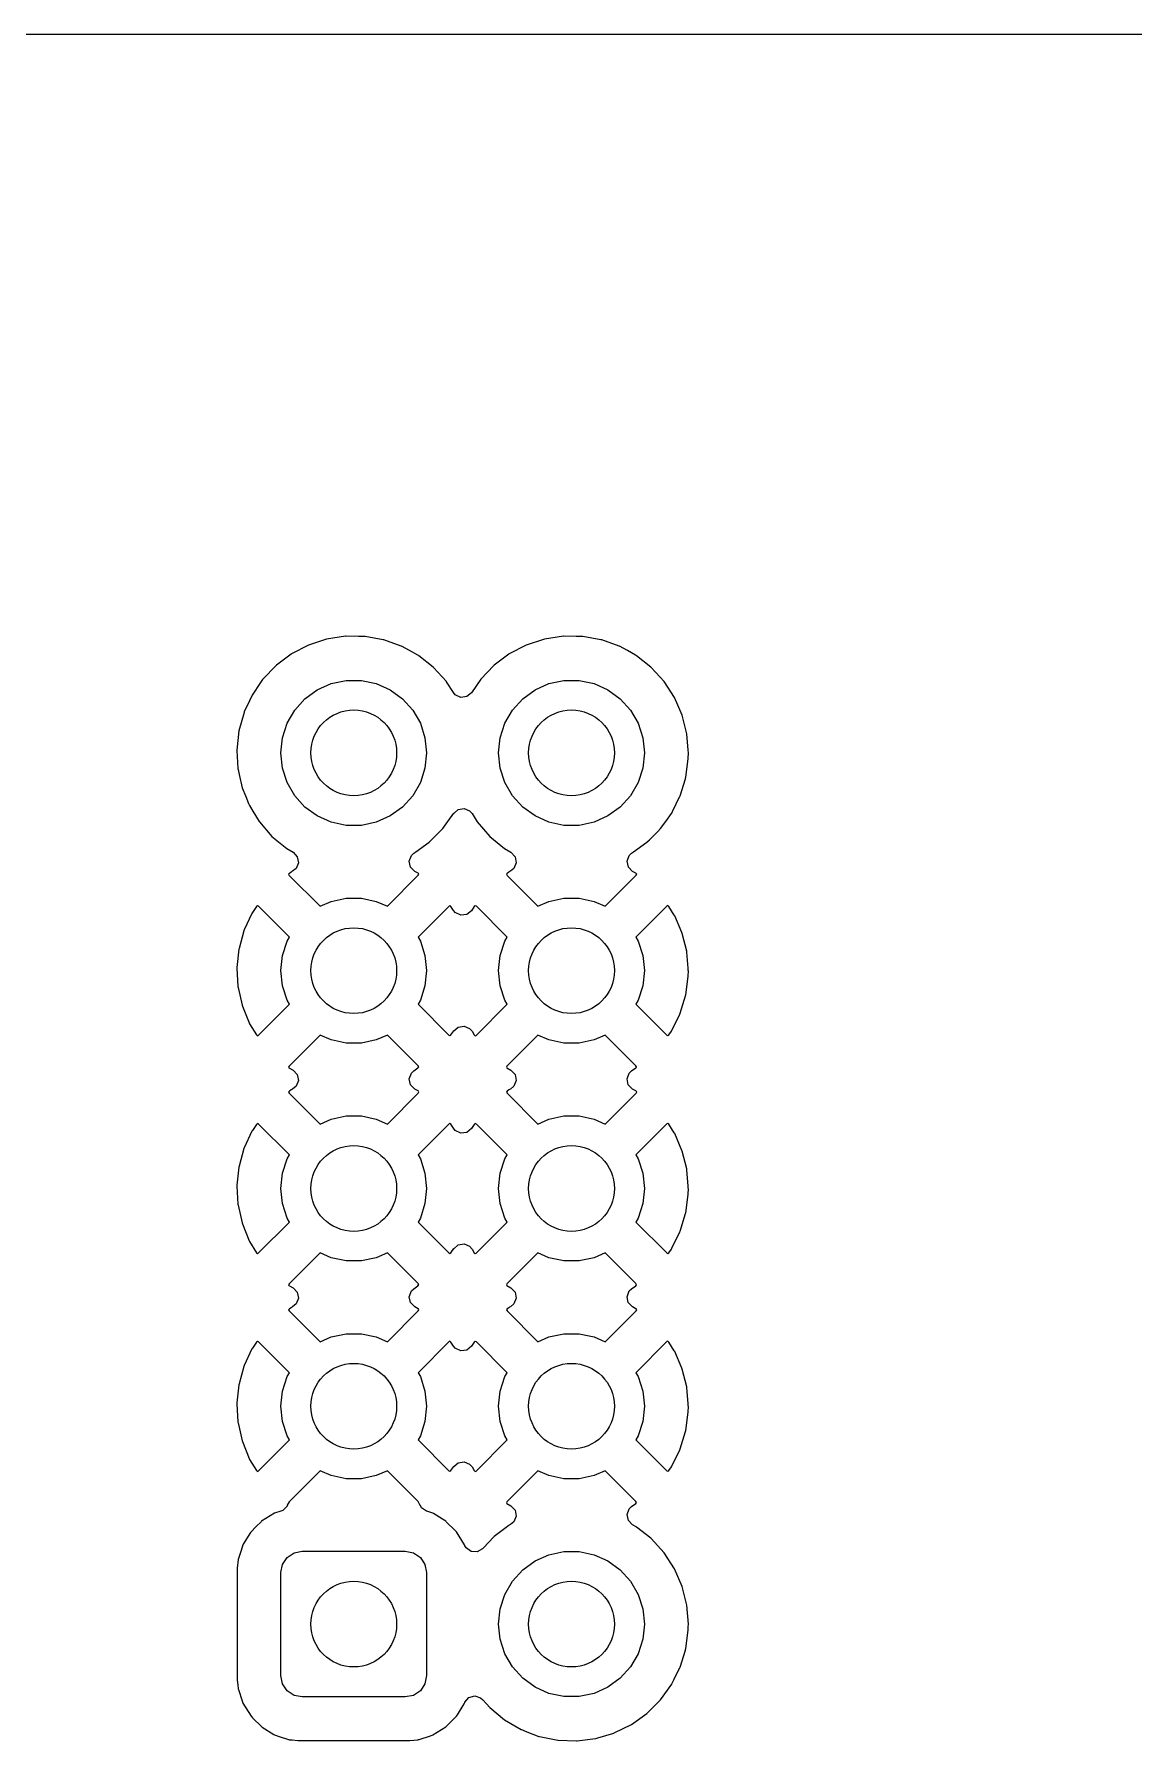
# Model space of a CAD drawing. Extents: x 64 to 233, y -134 to -59.
# Drawn here: x 177.25 to 190.07, y -78.83 to -58.93 of the extents above; entities that cross this region are included whole.
import ezdxf

# ---------------------------------------------------------------- set-up
doc = ezdxf.new("R2010")
doc.units = 0
doc.layers.add('BLACK', color=7, linetype='CONTINUOUS')

msp = doc.modelspace()

# ---------------------------------------------------------------- linework, layer by layer
at = {"layer": 'BLACK', "linetype": 'CONTINUOUS'}
for p, q in [((64.1345, -58.9285), (233.045, -58.9285)), ((180.447, -66.0534), (180.249, -66.1565)), ((180.659, -65.984), (180.447, -66.0534)), ((180.88, -65.9502), (180.659, -65.984)), ((180.885, -65.9502), (180.88, -65.9502)), ((181.029, -65.952), (180.885, -65.9502)), ((180.885, -65.9502), (180.885, -65.9502)), ((181.103, -65.9529), (181.029, -65.952)), ((181.108, -65.9538), (181.103, -65.9529)), ((181.318, -65.9912), (181.108, -65.9538)), ((181.108, -65.9538), (181.108, -65.9538)), ((181.323, -65.9921), (181.318, -65.9912)), ((181.318, -65.9912), (181.318, -65.9912)), ((181.328, -65.9938), (181.323, -65.9921)), ((181.529, -66.0649), (181.328, -65.9938)), ((181.328, -65.9938), (181.328, -65.9938)), ((181.534, -66.0666), (181.529, -66.0649)), ((181.529, -66.0649), (181.529, -66.0649)), ((181.627, -66.1182), (181.534, -66.0666)), ((182.987, -66.0534), (182.789, -66.1565)), ((183.199, -65.984), (182.987, -66.0534)), ((183.42, -65.9502), (183.199, -65.984)), ((183.425, -65.9502), (183.42, -65.9502)), ((183.569, -65.952), (183.425, -65.9502)), ((183.425, -65.9502), (183.425, -65.9502)), ((183.643, -65.9529), (183.569, -65.952)), ((183.648, -65.9538), (183.643, -65.9529)), ((183.858, -65.9912), (183.648, -65.9538)), ((183.648, -65.9538), (183.648, -65.9538)), ((183.863, -65.9921), (183.858, -65.9912)), ((183.858, -65.9912), (183.858, -65.9912)), ((183.868, -65.9938), (183.863, -65.9921)), ((184.069, -66.0649), (183.868, -65.9938)), ((183.868, -65.9938), (183.868, -65.9938)), ((184.074, -66.0666), (184.069, -66.0649)), ((184.069, -66.0649), (184.069, -66.0649)), ((184.167, -66.1182), (184.074, -66.0666)), ((180.244, -66.1596), (180.074, -66.2875)), ((180.249, -66.1565), (180.244, -66.1596)), ((180.244, -66.1596), (180.244, -66.1596)), ((181.723, -66.1708), (181.627, -66.1182)), ((181.729, -66.1746), (181.723, -66.1708)), ((181.733, -66.1778), (181.729, -66.1746)), ((181.901, -66.3098), (181.733, -66.1778)), ((181.733, -66.1778), (181.733, -66.1778)), ((182.784, -66.1596), (182.614, -66.2875)), ((182.789, -66.1565), (182.784, -66.1596)), ((182.784, -66.1596), (182.784, -66.1596)), ((184.263, -66.1708), (184.167, -66.1182)), ((184.269, -66.1746), (184.263, -66.1708)), ((184.273, -66.1778), (184.269, -66.1746)), ((184.441, -66.3098), (184.273, -66.1778)), ((184.273, -66.1778), (184.273, -66.1778)), ((179.913, -66.4564), (179.889, -66.4912)), ((179.916, -66.4521), (179.913, -66.4564)), ((179.913, -66.4564), (179.913, -66.4564)), ((180.07, -66.2906), (179.916, -66.4521)), ((180.074, -66.2875), (180.07, -66.2906)), ((180.712, -66.5016), (180.886, -66.4647)), ((180.886, -66.4647), (181.064, -66.4647)), ((181.064, -66.4647), (181.238, -66.5016)), ((181.901, -66.3099), (181.901, -66.3098)), ((181.905, -66.3131), (181.901, -66.3099)), ((182.055, -66.4783), (181.905, -66.3131)), ((182.456, -66.4521), (182.348, -66.6096)), ((182.61, -66.2906), (182.456, -66.4521)), ((182.614, -66.2875), (182.61, -66.2906)), ((183.252, -66.5016), (183.426, -66.4647)), ((183.426, -66.4647), (183.604, -66.4647)), ((183.604, -66.4647), (183.778, -66.5016)), ((184.441, -66.3099), (184.441, -66.3098)), ((184.445, -66.3131), (184.441, -66.3099)), ((184.595, -66.4783), (184.445, -66.3131)), ((179.79, -66.6367), (179.759, -66.704)), ((179.889, -66.4912), (179.79, -66.6367)), ((180.406, -66.6783), (180.55, -66.5739)), ((180.55, -66.5739), (180.712, -66.5016)), ((181.238, -66.5016), (181.4, -66.5739)), ((181.4, -66.5739), (181.544, -66.6783)), ((182.058, -66.4826), (182.055, -66.4783)), ((182.138, -66.6071), (182.058, -66.4826)), ((182.058, -66.4826), (182.058, -66.4826)), ((182.159, -66.6315), (182.138, -66.6071)), ((182.223, -66.6628), (182.159, -66.6315)), ((182.293, -66.6546), (182.223, -66.6628)), ((182.348, -66.6096), (182.293, -66.6546)), ((182.946, -66.6783), (183.09, -66.5739)), ((183.09, -66.5739), (183.252, -66.5016)), ((183.778, -66.5016), (183.94, -66.5739)), ((183.94, -66.5739), (184.084, -66.6783)), ((184.716, -66.6658), (184.595, -66.4783)), ((184.805, -66.8707), (184.716, -66.6658)), ((179.696, -66.8393), (179.636, -67.0546)), ((179.699, -66.8327), (179.696, -66.8393)), ((179.759, -66.704), (179.699, -66.8327)), ((180.198, -66.9643), (180.287, -66.8104)), ((180.287, -66.8104), (180.406, -66.6783)), ((181.544, -66.6783), (181.663, -66.8104)), ((181.663, -66.8104), (181.752, -66.9643)), ((182.738, -66.9643), (182.827, -66.8104)), ((182.827, -66.8104), (182.946, -66.6783)), ((184.084, -66.6783), (184.203, -66.8104)), ((184.203, -66.8104), (184.292, -66.9643)), ((184.86, -67.0874), (184.805, -66.8707)), ((179.636, -67.0546), (179.612, -67.2767)), ((180.144, -67.1333), (180.198, -66.9643)), ((181.752, -66.9643), (181.806, -67.1333)), ((182.684, -67.1333), (182.738, -66.9643)), ((184.292, -66.9643), (184.346, -67.1333)), ((180.125, -67.31), (180.144, -67.1333)), ((181.806, -67.1333), (181.825, -67.31)), ((182.665, -67.31), (182.684, -67.1333)), ((184.346, -67.1333), (184.365, -67.31)), ((184.875, -67.2767), (184.86, -67.0874)), ((179.612, -67.2767), (179.613, -67.2818)), ((179.613, -67.2818), (179.613, -67.2819)), ((179.613, -67.2819), (179.625, -67.4918)), ((180.144, -67.4867), (180.125, -67.31)), ((181.825, -67.31), (181.806, -67.4867)), ((182.684, -67.4867), (182.665, -67.31)), ((184.365, -67.31), (184.346, -67.4867)), ((184.847, -67.5981), (184.877, -67.3766)), ((184.878, -67.31), (184.875, -67.2767)), ((184.877, -67.3766), (184.878, -67.31)), ((179.625, -67.4918), (179.625, -67.4997)), ((179.625, -67.4997), (179.626, -67.5048)), ((179.626, -67.5048), (179.626, -67.5048)), ((179.626, -67.5048), (179.639, -67.5634)), ((179.639, -67.5634), (179.674, -67.7176)), ((180.198, -67.6557), (180.144, -67.4867)), ((180.287, -67.8096), (180.198, -67.6557)), ((181.752, -67.6557), (181.663, -67.8096)), ((181.806, -67.4867), (181.752, -67.6557)), ((182.738, -67.6557), (182.684, -67.4867)), ((182.827, -67.8096), (182.738, -67.6557)), ((184.292, -67.6557), (184.203, -67.8096)), ((184.346, -67.4867), (184.292, -67.6557)), ((184.782, -67.8118), (184.843, -67.6138)), ((184.843, -67.6138), (184.846, -67.603)), ((184.846, -67.603), (184.847, -67.5981)), ((184.846, -67.603), (184.846, -67.603)), ((179.674, -67.7176), (179.716, -67.8207)), ((179.716, -67.8207), (179.748, -67.9001)), ((180.406, -67.9417), (180.287, -67.8096)), ((181.663, -67.8096), (181.544, -67.9417)), ((182.946, -67.9417), (182.827, -67.8096)), ((184.203, -67.8096), (184.084, -67.9417)), ((184.693, -67.9933), (184.78, -67.8165)), ((184.78, -67.8165), (184.782, -67.8118)), ((184.78, -67.8165), (184.78, -67.8165)), ((179.748, -67.9001), (179.758, -67.9246)), ((179.758, -67.9246), (179.8, -67.9919)), ((179.8, -67.9919), (179.872, -68.1107)), ((180.55, -68.0461), (180.406, -67.9417)), ((180.712, -68.1184), (180.55, -68.0461)), ((181.4, -68.0461), (181.238, -68.1184)), ((181.544, -67.9417), (181.4, -68.0461)), ((182.073, -68.1107), (182.143, -68.0121)), ((182.143, -68.0121), (182.145, -68.013)), ((182.145, -68.013), (182.192, -67.9699)), ((182.192, -67.9699), (182.262, -67.9576)), ((182.262, -67.9576), (182.327, -67.9851)), ((182.327, -67.9851), (182.355, -68.017)), ((182.355, -68.017), (182.415, -68.1151)), ((183.09, -68.0461), (182.946, -67.9417)), ((183.252, -68.1184), (183.09, -68.0461)), ((183.94, -68.0461), (183.778, -68.1184)), ((184.084, -67.9417), (183.94, -68.0461)), ((184.613, -68.1107), (184.68, -68.0163)), ((184.68, -68.0163), (184.683, -68.0121)), ((184.683, -68.0121), (184.693, -67.9933)), ((179.872, -68.1107), (179.875, -68.1151)), ((179.875, -68.1151), (180.021, -68.2839)), ((180.886, -68.1553), (180.712, -68.1184)), ((181.064, -68.1553), (180.886, -68.1553)), ((181.238, -68.1184), (181.064, -68.1553)), ((181.883, -68.3228), (181.981, -68.2256)), ((181.981, -68.2256), (182.013, -68.1935)), ((182.013, -68.1935), (182.073, -68.1107)), ((182.415, -68.1151), (182.561, -68.2839)), ((183.426, -68.1553), (183.252, -68.1184)), ((183.604, -68.1553), (183.426, -68.1553)), ((183.778, -68.1184), (183.604, -68.1553)), ((184.423, -68.3228), (184.521, -68.2256)), ((184.521, -68.2256), (184.553, -68.1935)), ((184.553, -68.1935), (184.613, -68.1107)), ((180.021, -68.2839), (180.193, -68.4266)), ((180.193, -68.4266), (180.267, -68.4698)), ((181.675, -68.4792), (181.699, -68.4625)), ((181.699, -68.4625), (181.855, -68.3512)), ((181.855, -68.3512), (181.883, -68.3228)), ((182.561, -68.2839), (182.733, -68.4266)), ((182.733, -68.4266), (182.807, -68.4698)), ((184.215, -68.4792), (184.239, -68.4625)), ((184.239, -68.4625), (184.395, -68.3512)), ((184.395, -68.3512), (184.423, -68.3228)), ((180.302, -68.657), (180.262, -68.6903)), ((180.267, -68.4698), (180.316, -68.5214)), ((180.329, -68.5912), (180.302, -68.657)), ((180.316, -68.5214), (180.329, -68.5912)), ((181.623, -68.5722), (181.648, -68.5058)), ((181.638, -68.6417), (181.623, -68.5722)), ((181.688, -68.6921), (181.638, -68.6417)), ((181.648, -68.5058), (181.675, -68.4792)), ((182.842, -68.657), (182.802, -68.6903)), ((182.807, -68.4698), (182.856, -68.5214)), ((182.869, -68.5912), (182.842, -68.657)), ((182.856, -68.5214), (182.869, -68.5912)), ((184.163, -68.5722), (184.188, -68.5058)), ((184.178, -68.6417), (184.163, -68.5722)), ((184.228, -68.6921), (184.178, -68.6417)), ((184.188, -68.5058), (184.215, -68.4792)), ((180.225, -68.7151), (180.216, -68.7264)), ((180.216, -68.7264), (180.223, -68.7388)), ((180.223, -68.7388), (180.583, -69.0991)), ((180.245, -68.7), (180.225, -68.7151)), ((180.253, -68.6945), (180.245, -68.7)), ((180.262, -68.6903), (180.253, -68.6945)), ((181.367, -69.0991), (181.728, -68.7374)), ((181.725, -68.7125), (181.688, -68.6921)), ((181.729, -68.7152), (181.725, -68.7125)), ((181.728, -68.7374), (181.735, -68.7245)), ((181.735, -68.7245), (181.729, -68.7152)), ((182.765, -68.7151), (182.756, -68.7264)), ((182.756, -68.7264), (182.763, -68.7388)), ((182.763, -68.7388), (183.123, -69.0991)), ((182.785, -68.7), (182.765, -68.7151)), ((182.793, -68.6945), (182.785, -68.7)), ((182.802, -68.6903), (182.793, -68.6945)), ((183.907, -69.0991), (184.268, -68.7374)), ((184.265, -68.7125), (184.228, -68.6921)), ((184.269, -68.7152), (184.265, -68.7125)), ((184.268, -68.7374), (184.275, -68.7245)), ((184.275, -68.7245), (184.269, -68.7152)), ((180.583, -69.0991), (180.712, -69.0416)), ((180.712, -69.0416), (180.886, -69.0047)), ((180.886, -69.0047), (181.064, -69.0047)), ((181.064, -69.0047), (181.238, -69.0416)), ((181.238, -69.0416), (181.367, -69.0991)), ((183.123, -69.0991), (183.252, -69.0416)), ((183.252, -69.0416), (183.426, -69.0047)), ((183.426, -69.0047), (183.604, -69.0047)), ((183.604, -69.0047), (183.778, -69.0416)), ((183.778, -69.0416), (183.907, -69.0991)), ((179.788, -69.1816), (179.698, -69.3748)), ((179.793, -69.1727), (179.788, -69.1816)), ((179.841, -69.1024), (179.793, -69.1727)), ((179.853, -69.0928), (179.841, -69.1024)), ((179.865, -69.0991), (179.853, -69.0928)), ((180.225, -69.4589), (179.865, -69.0991)), ((182.088, -69.0964), (181.725, -69.4589)), ((182.097, -69.092), (182.088, -69.0964)), ((182.108, -69.1012), (182.097, -69.092)), ((182.138, -69.148), (182.108, -69.1012)), ((182.159, -69.1724), (182.138, -69.148)), ((182.223, -69.2037), (182.159, -69.1724)), ((182.293, -69.1955), (182.223, -69.2037)), ((182.348, -69.1505), (182.293, -69.1955)), ((182.381, -69.1024), (182.348, -69.1505)), ((182.393, -69.0928), (182.381, -69.1024)), ((182.405, -69.0991), (182.393, -69.0928)), ((182.765, -69.4589), (182.405, -69.0991)), ((184.628, -69.0964), (184.265, -69.4589)), ((184.637, -69.092), (184.628, -69.0964)), ((184.648, -69.1012), (184.637, -69.092)), ((184.713, -69.2017), (184.648, -69.1012)), ((184.718, -69.2108), (184.713, -69.2017)), ((184.803, -69.4061), (184.718, -69.2108)), ((179.695, -69.3845), (179.638, -69.5897)), ((179.698, -69.3748), (179.695, -69.3845)), ((180.198, -69.5043), (180.225, -69.4589)), ((181.725, -69.4589), (181.752, -69.5043)), ((182.738, -69.5043), (182.765, -69.4589)), ((184.265, -69.4589), (184.292, -69.5043)), ((184.806, -69.4159), (184.803, -69.4061)), ((184.858, -69.6224), (184.806, -69.4159)), ((179.636, -69.5998), (179.613, -69.8116)), ((179.638, -69.5897), (179.636, -69.5998)), ((180.144, -69.6733), (180.198, -69.5043)), ((181.752, -69.5043), (181.806, -69.6733)), ((182.684, -69.6733), (182.738, -69.5043)), ((184.292, -69.5043), (184.346, -69.6733)), ((184.86, -69.6326), (184.858, -69.6224)), ((184.875, -69.8219), (184.86, -69.6326)), ((179.613, -69.8116), (179.613, -69.8219)), ((179.613, -69.8219), (179.625, -70.0345)), ((180.125, -69.85), (180.144, -69.6733)), ((180.144, -70.0267), (180.125, -69.85)), ((181.806, -69.6733), (181.825, -69.85)), ((181.825, -69.85), (181.806, -70.0267)), ((182.665, -69.85), (182.684, -69.6733)), ((182.684, -70.0267), (182.665, -69.85)), ((184.346, -69.6733), (184.365, -69.85)), ((184.365, -69.85), (184.346, -70.0267)), ((184.877, -69.8466), (184.875, -69.8219)), ((184.876, -69.9132), (184.878, -69.8534)), ((184.878, -69.8534), (184.877, -69.8466)), ((179.625, -70.0345), (179.627, -70.0447)), ((179.627, -70.0447), (179.674, -70.2524)), ((180.198, -70.1957), (180.144, -70.0267)), ((181.806, -70.0267), (181.752, -70.1957)), ((182.738, -70.1957), (182.684, -70.0267)), ((184.346, -70.0267), (184.292, -70.1957)), ((184.848, -70.1328), (184.876, -69.9199)), ((184.876, -69.9199), (184.876, -69.9132)), ((179.674, -70.2524), (179.677, -70.2623)), ((179.861, -70.6051), (180.225, -70.2411)), ((180.225, -70.2411), (180.198, -70.1957)), ((181.752, -70.1957), (181.725, -70.2411)), ((181.725, -70.2411), (182.085, -70.6013)), ((182.401, -70.6051), (182.765, -70.2411)), ((182.765, -70.2411), (182.738, -70.1957)), ((184.292, -70.1957), (184.265, -70.2411)), ((184.265, -70.2411), (184.625, -70.6013)), ((184.783, -70.3467), (184.845, -70.1429)), ((184.845, -70.1429), (184.848, -70.1328)), ((179.677, -70.2623), (179.757, -70.4596)), ((184.685, -70.5472), (184.78, -70.3563)), ((184.78, -70.3563), (184.783, -70.3467)), ((179.757, -70.4596), (179.761, -70.4688)), ((179.761, -70.4688), (179.841, -70.5994)), ((179.841, -70.5994), (179.852, -70.6089)), ((179.852, -70.6089), (179.861, -70.6051)), ((180.583, -70.6009), (180.222, -70.9625)), ((180.712, -70.6584), (180.583, -70.6009)), ((181.367, -70.6009), (181.238, -70.6584)), ((181.726, -70.9599), (181.367, -70.6009)), ((182.085, -70.6013), (182.097, -70.6078)), ((182.097, -70.6078), (182.109, -70.5989)), ((182.109, -70.5989), (182.143, -70.5518)), ((182.143, -70.5518), (182.144, -70.5526)), ((182.144, -70.5526), (182.192, -70.5089)), ((182.192, -70.5089), (182.262, -70.4967)), ((182.262, -70.4967), (182.327, -70.5242)), ((182.327, -70.5242), (182.355, -70.556)), ((182.355, -70.556), (182.381, -70.5994)), ((182.381, -70.5994), (182.392, -70.6089)), ((182.392, -70.6089), (182.401, -70.6051)), ((183.123, -70.6009), (182.762, -70.9625)), ((183.252, -70.6584), (183.123, -70.6009)), ((183.907, -70.6009), (183.778, -70.6584)), ((184.266, -70.9599), (183.907, -70.6009)), ((184.625, -70.6013), (184.637, -70.6078)), ((184.637, -70.6078), (184.649, -70.5989)), ((184.649, -70.5989), (184.68, -70.556)), ((184.68, -70.556), (184.685, -70.5472)), ((180.886, -70.6953), (180.712, -70.6584)), ((181.064, -70.6953), (180.886, -70.6953)), ((181.238, -70.6584), (181.064, -70.6953)), ((183.426, -70.6953), (183.252, -70.6584)), ((183.604, -70.6953), (183.426, -70.6953)), ((183.778, -70.6584), (183.604, -70.6953)), ((180.222, -70.9625), (180.215, -70.9749)), ((180.215, -70.9749), (180.22, -70.9819)), ((180.22, -70.9819), (180.267, -71.0095)), ((180.267, -71.0095), (180.316, -71.0611)), ((181.622, -71.112), (181.647, -71.0456)), ((181.647, -71.0456), (181.675, -71.019)), ((181.675, -71.019), (181.724, -70.9837)), ((181.724, -70.9837), (181.731, -70.9749)), ((181.733, -70.973), (181.726, -70.9599)), ((181.731, -70.9749), (181.733, -70.973)), ((182.762, -70.9625), (182.755, -70.9749)), ((182.755, -70.9749), (182.76, -70.9819)), ((182.76, -70.9819), (182.807, -71.0095)), ((182.807, -71.0095), (182.856, -71.0611)), ((184.162, -71.112), (184.187, -71.0456)), ((184.187, -71.0456), (184.215, -71.019)), ((184.215, -71.019), (184.264, -70.9837)), ((184.264, -70.9837), (184.271, -70.9749)), ((184.273, -70.973), (184.266, -70.9599)), ((184.271, -70.9749), (184.273, -70.973)), ((180.245, -71.24), (180.225, -71.2551)), ((180.253, -71.2345), (180.245, -71.24)), ((180.262, -71.2301), (180.253, -71.2345)), ((180.303, -71.1967), (180.262, -71.2301)), ((180.329, -71.1309), (180.303, -71.1967)), ((180.316, -71.0611), (180.329, -71.1309)), ((181.637, -71.1814), (181.622, -71.112)), ((181.687, -71.2319), (181.637, -71.1814)), ((181.725, -71.2525), (181.687, -71.2319)), ((181.729, -71.2552), (181.725, -71.2525)), ((182.785, -71.24), (182.765, -71.2551)), ((182.793, -71.2345), (182.785, -71.24)), ((182.802, -71.2301), (182.793, -71.2345)), ((182.843, -71.1967), (182.802, -71.2301)), ((182.869, -71.1309), (182.843, -71.1967)), ((182.856, -71.0611), (182.869, -71.1309)), ((184.177, -71.1814), (184.162, -71.112)), ((184.227, -71.2319), (184.177, -71.1814)), ((184.265, -71.2525), (184.227, -71.2319)), ((184.269, -71.2552), (184.265, -71.2525)), ((180.225, -71.2551), (180.216, -71.2664)), ((180.216, -71.2664), (180.223, -71.2788)), ((180.223, -71.2788), (180.583, -71.6391)), ((181.367, -71.6391), (181.728, -71.2774)), ((181.728, -71.2774), (181.735, -71.2645)), ((181.735, -71.2645), (181.729, -71.2552)), ((182.765, -71.2551), (182.756, -71.2664)), ((182.756, -71.2664), (182.763, -71.2788)), ((182.763, -71.2788), (183.123, -71.6391)), ((183.907, -71.6391), (184.268, -71.2774)), ((184.268, -71.2774), (184.275, -71.2645)), ((184.275, -71.2645), (184.269, -71.2552)), ((179.841, -71.6424), (179.793, -71.7127)), ((179.853, -71.6328), (179.841, -71.6424)), ((179.865, -71.6391), (179.853, -71.6328)), ((180.225, -71.9989), (179.865, -71.6391)), ((180.583, -71.6391), (180.712, -71.5816)), ((180.712, -71.5816), (180.886, -71.5447)), ((180.886, -71.5447), (181.064, -71.5447)), ((181.064, -71.5447), (181.238, -71.5816)), ((181.238, -71.5816), (181.367, -71.6391)), ((182.088, -71.6364), (181.725, -71.9989)), ((182.097, -71.632), (182.088, -71.6364)), ((182.108, -71.6412), (182.097, -71.632)), ((182.138, -71.688), (182.108, -71.6412)), ((182.381, -71.6424), (182.348, -71.6905)), ((182.393, -71.6328), (182.381, -71.6424)), ((182.405, -71.6391), (182.393, -71.6328)), ((182.765, -71.9989), (182.405, -71.6391)), ((183.123, -71.6391), (183.252, -71.5816)), ((183.252, -71.5816), (183.426, -71.5447)), ((183.426, -71.5447), (183.604, -71.5447)), ((183.604, -71.5447), (183.778, -71.5816)), ((183.778, -71.5816), (183.907, -71.6391)), ((184.628, -71.6364), (184.265, -71.9989)), ((184.637, -71.632), (184.628, -71.6364)), ((184.648, -71.6412), (184.637, -71.632)), ((184.713, -71.7417), (184.648, -71.6412)), ((179.788, -71.7216), (179.698, -71.9148)), ((179.793, -71.7127), (179.788, -71.7216)), ((182.159, -71.7124), (182.138, -71.688)), ((182.223, -71.7437), (182.159, -71.7124)), ((182.293, -71.7355), (182.223, -71.7437)), ((182.348, -71.6905), (182.293, -71.7355)), ((184.718, -71.7508), (184.713, -71.7417)), ((184.803, -71.9461), (184.718, -71.7508)), ((179.695, -71.9245), (179.638, -72.1297)), ((179.698, -71.9148), (179.695, -71.9245)), ((180.144, -72.2133), (180.198, -72.0443)), ((180.198, -72.0443), (180.225, -71.9989)), ((181.725, -71.9989), (181.752, -72.0443)), ((181.752, -72.0443), (181.806, -72.2133)), ((182.684, -72.2133), (182.738, -72.0443)), ((182.738, -72.0443), (182.765, -71.9989)), ((184.265, -71.9989), (184.292, -72.0443)), ((184.292, -72.0443), (184.346, -72.2133)), ((184.806, -71.9559), (184.803, -71.9461)), ((184.858, -72.1624), (184.806, -71.9559)), ((179.636, -72.1398), (179.613, -72.3516)), ((179.638, -72.1297), (179.636, -72.1398)), ((180.125, -72.39), (180.144, -72.2133)), ((181.806, -72.2133), (181.825, -72.39)), ((182.665, -72.39), (182.684, -72.2133)), ((184.346, -72.2133), (184.365, -72.39)), ((184.86, -72.1726), (184.858, -72.1624)), ((184.875, -72.3619), (184.86, -72.1726)), ((179.613, -72.3516), (179.613, -72.3619)), ((179.613, -72.3619), (179.625, -72.5745)), ((180.144, -72.5667), (180.125, -72.39)), ((181.825, -72.39), (181.806, -72.5667)), ((182.684, -72.5667), (182.665, -72.39)), ((184.365, -72.39), (184.346, -72.5667)), ((184.877, -72.3866), (184.875, -72.3619)), ((184.876, -72.4532), (184.878, -72.3934)), ((184.878, -72.3934), (184.877, -72.3866)), ((179.625, -72.5745), (179.627, -72.5847)), ((179.627, -72.5847), (179.674, -72.7924)), ((180.198, -72.7357), (180.144, -72.5667)), ((181.806, -72.5667), (181.752, -72.7357)), ((182.738, -72.7357), (182.684, -72.5667)), ((184.346, -72.5667), (184.292, -72.7357)), ((184.848, -72.6728), (184.876, -72.4599)), ((184.876, -72.4599), (184.876, -72.4532)), ((179.674, -72.7924), (179.677, -72.8023)), ((179.677, -72.8023), (179.757, -72.9996)), ((179.861, -73.1451), (180.225, -72.7811)), ((180.225, -72.7811), (180.198, -72.7357)), ((181.752, -72.7357), (181.725, -72.7811)), ((181.725, -72.7811), (182.085, -73.1413)), ((182.401, -73.1451), (182.765, -72.7811)), ((182.765, -72.7811), (182.738, -72.7357)), ((184.292, -72.7357), (184.265, -72.7811)), ((184.265, -72.7811), (184.625, -73.1413)), ((184.783, -72.8867), (184.845, -72.6829)), ((184.845, -72.6829), (184.848, -72.6728)), ((179.757, -72.9996), (179.761, -73.0088)), ((179.761, -73.0088), (179.841, -73.1394)), ((182.192, -73.0489), (182.262, -73.0367)), ((182.262, -73.0367), (182.327, -73.0642)), ((184.685, -73.0872), (184.78, -72.8963)), ((184.78, -72.8963), (184.783, -72.8867)), ((179.841, -73.1394), (179.852, -73.1489)), ((179.852, -73.1489), (179.861, -73.1451)), ((180.583, -73.1409), (180.222, -73.5025)), ((180.712, -73.1984), (180.583, -73.1409)), ((180.886, -73.2353), (180.712, -73.1984)), ((181.064, -73.2353), (180.886, -73.2353)), ((181.238, -73.1984), (181.064, -73.2353)), ((181.367, -73.1409), (181.238, -73.1984)), ((181.726, -73.4999), (181.367, -73.1409)), ((182.085, -73.1413), (182.097, -73.1478)), ((182.097, -73.1478), (182.109, -73.1389)), ((182.109, -73.1389), (182.143, -73.0918)), ((182.143, -73.0918), (182.144, -73.0926)), ((182.144, -73.0926), (182.192, -73.0489)), ((182.327, -73.0642), (182.355, -73.096)), ((182.355, -73.096), (182.381, -73.1394)), ((182.381, -73.1394), (182.392, -73.1489)), ((182.392, -73.1489), (182.401, -73.1451)), ((183.123, -73.1409), (182.762, -73.5025)), ((183.252, -73.1984), (183.123, -73.1409)), ((183.426, -73.2353), (183.252, -73.1984)), ((183.604, -73.2353), (183.426, -73.2353)), ((183.778, -73.1984), (183.604, -73.2353)), ((183.907, -73.1409), (183.778, -73.1984)), ((184.266, -73.4999), (183.907, -73.1409)), ((184.625, -73.1413), (184.637, -73.1478)), ((184.637, -73.1478), (184.649, -73.1389)), ((184.649, -73.1389), (184.68, -73.096)), ((184.68, -73.096), (184.685, -73.0872)), ((180.222, -73.5025), (180.215, -73.5149)), ((180.215, -73.5149), (180.22, -73.5219)), ((180.22, -73.5219), (180.267, -73.5495)), ((180.267, -73.5495), (180.316, -73.6011)), ((180.316, -73.6011), (180.329, -73.6709)), ((181.622, -73.652), (181.647, -73.5856)), ((181.647, -73.5856), (181.675, -73.559)), ((181.675, -73.559), (181.724, -73.5237)), ((181.724, -73.5237), (181.731, -73.5149)), ((181.733, -73.513), (181.726, -73.4999)), ((181.731, -73.5149), (181.733, -73.513)), ((182.762, -73.5025), (182.755, -73.5149)), ((182.755, -73.5149), (182.76, -73.5219)), ((182.76, -73.5219), (182.807, -73.5495)), ((182.807, -73.5495), (182.856, -73.6011)), ((182.856, -73.6011), (182.869, -73.6709)), ((184.162, -73.652), (184.187, -73.5856)), ((184.187, -73.5856), (184.215, -73.559)), ((184.215, -73.559), (184.264, -73.5237)), ((184.264, -73.5237), (184.271, -73.5149)), ((184.273, -73.513), (184.266, -73.4999)), ((184.271, -73.5149), (184.273, -73.513)), ((180.225, -73.7951), (180.216, -73.8064)), ((180.216, -73.8064), (180.223, -73.8188)), ((180.223, -73.8188), (180.583, -74.1791)), ((180.245, -73.78), (180.225, -73.7951)), ((180.253, -73.7745), (180.245, -73.78)), ((180.262, -73.7701), (180.253, -73.7745)), ((180.303, -73.7367), (180.262, -73.7701)), ((180.329, -73.6709), (180.303, -73.7367)), ((181.367, -74.1791), (181.728, -73.8174)), ((181.637, -73.7214), (181.622, -73.652)), ((181.687, -73.7719), (181.637, -73.7214)), ((181.725, -73.7925), (181.687, -73.7719)), ((181.729, -73.7952), (181.725, -73.7925)), ((181.728, -73.8174), (181.735, -73.8045)), ((181.735, -73.8045), (181.729, -73.7952)), ((182.765, -73.7951), (182.756, -73.8064)), ((182.756, -73.8064), (182.763, -73.8188)), ((182.763, -73.8188), (183.123, -74.1791)), ((182.785, -73.78), (182.765, -73.7951)), ((182.793, -73.7745), (182.785, -73.78)), ((182.802, -73.7701), (182.793, -73.7745)), ((182.843, -73.7367), (182.802, -73.7701)), ((182.869, -73.6709), (182.843, -73.7367)), ((183.907, -74.1791), (184.268, -73.8174)), ((184.177, -73.7214), (184.162, -73.652)), ((184.227, -73.7719), (184.177, -73.7214)), ((184.265, -73.7925), (184.227, -73.7719)), ((184.269, -73.7952), (184.265, -73.7925)), ((184.268, -73.8174), (184.275, -73.8045)), ((184.275, -73.8045), (184.269, -73.7952)), ((179.841, -74.1824), (179.793, -74.2527)), ((179.853, -74.1728), (179.841, -74.1824)), ((179.865, -74.1791), (179.853, -74.1728)), ((180.225, -74.5389), (179.865, -74.1791)), ((180.583, -74.1791), (180.712, -74.1216)), ((180.712, -74.1216), (180.886, -74.0847)), ((180.886, -74.0847), (181.064, -74.0847)), ((181.064, -74.0847), (181.238, -74.1216)), ((181.238, -74.1216), (181.367, -74.1791)), ((182.088, -74.1764), (181.725, -74.5389)), ((182.097, -74.172), (182.088, -74.1764)), ((182.108, -74.1812), (182.097, -74.172)), ((182.138, -74.228), (182.108, -74.1812)), ((182.159, -74.2524), (182.138, -74.228)), ((182.348, -74.2305), (182.293, -74.2755)), ((182.381, -74.1824), (182.348, -74.2305)), ((182.393, -74.1728), (182.381, -74.1824)), ((182.405, -74.1791), (182.393, -74.1728)), ((182.765, -74.5389), (182.405, -74.1791)), ((183.123, -74.1791), (183.252, -74.1216)), ((183.252, -74.1216), (183.426, -74.0847)), ((183.426, -74.0847), (183.604, -74.0847)), ((183.604, -74.0847), (183.778, -74.1216)), ((183.778, -74.1216), (183.907, -74.1791)), ((184.628, -74.1764), (184.265, -74.5389)), ((184.637, -74.172), (184.628, -74.1764)), ((184.648, -74.1812), (184.637, -74.172)), ((184.713, -74.2817), (184.648, -74.1812)), ((179.788, -74.2616), (179.698, -74.4548)), ((179.793, -74.2527), (179.788, -74.2616)), ((182.223, -74.2837), (182.159, -74.2524)), ((182.293, -74.2755), (182.223, -74.2837)), ((184.718, -74.2908), (184.713, -74.2817)), ((184.803, -74.4861), (184.718, -74.2908)), ((179.695, -74.4645), (179.638, -74.6697)), ((179.698, -74.4548), (179.695, -74.4645)), ((180.144, -74.7533), (180.198, -74.5843)), ((180.198, -74.5843), (180.225, -74.5389)), ((181.725, -74.5389), (181.752, -74.5843)), ((181.752, -74.5843), (181.806, -74.7533)), ((182.684, -74.7533), (182.738, -74.5843)), ((182.738, -74.5843), (182.765, -74.5389)), ((184.265, -74.5389), (184.292, -74.5843)), ((184.292, -74.5843), (184.346, -74.7533)), ((184.806, -74.4959), (184.803, -74.4861)), ((184.858, -74.7024), (184.806, -74.4959)), ((179.636, -74.6798), (179.613, -74.8916)), ((179.638, -74.6697), (179.636, -74.6798)), ((180.125, -74.93), (180.144, -74.7533)), ((181.806, -74.7533), (181.825, -74.93)), ((182.665, -74.93), (182.684, -74.7533)), ((184.346, -74.7533), (184.365, -74.93)), ((184.86, -74.7126), (184.858, -74.7024)), ((184.875, -74.9019), (184.86, -74.7126)), ((179.613, -74.8916), (179.613, -74.9019)), ((179.613, -74.9019), (179.625, -75.1145)), ((180.144, -75.1067), (180.125, -74.93)), ((181.825, -74.93), (181.806, -75.1067)), ((182.684, -75.1067), (182.665, -74.93)), ((184.365, -74.93), (184.346, -75.1067)), ((184.848, -75.2128), (184.876, -74.9999)), ((184.877, -74.9266), (184.875, -74.9019)), ((184.876, -74.9932), (184.878, -74.9334)), ((184.876, -74.9999), (184.876, -74.9932)), ((184.878, -74.9334), (184.877, -74.9266)), ((179.625, -75.1145), (179.627, -75.1247)), ((179.627, -75.1247), (179.674, -75.3324)), ((180.198, -75.2757), (180.144, -75.1067)), ((181.806, -75.1067), (181.752, -75.2757)), ((182.738, -75.2757), (182.684, -75.1067)), ((184.346, -75.1067), (184.292, -75.2757)), ((184.783, -75.4267), (184.845, -75.2229)), ((184.845, -75.2229), (184.848, -75.2128)), ((179.674, -75.3324), (179.677, -75.3423)), ((179.677, -75.3423), (179.757, -75.5396)), ((179.861, -75.6851), (180.225, -75.3211)), ((180.225, -75.3211), (180.198, -75.2757)), ((181.752, -75.2757), (181.725, -75.3211)), ((181.725, -75.3211), (182.085, -75.6813)), ((182.401, -75.6851), (182.765, -75.3211)), ((182.765, -75.3211), (182.738, -75.2757)), ((184.292, -75.2757), (184.265, -75.3211)), ((184.265, -75.3211), (184.625, -75.6813)), ((184.78, -75.4363), (184.783, -75.4267)), ((179.757, -75.5396), (179.761, -75.5488)), ((179.761, -75.5488), (179.841, -75.6794)), ((182.109, -75.6789), (182.143, -75.6318)), ((182.143, -75.6318), (182.144, -75.6326)), ((182.144, -75.6326), (182.192, -75.5889)), ((182.192, -75.5889), (182.262, -75.5767)), ((182.262, -75.5767), (182.327, -75.6042)), ((182.327, -75.6042), (182.355, -75.636)), ((184.68, -75.636), (184.685, -75.6272)), ((184.685, -75.6272), (184.78, -75.4363)), ((179.841, -75.6794), (179.852, -75.6889)), ((179.852, -75.6889), (179.861, -75.6851)), ((180.583, -75.6809), (180.222, -76.0425)), ((180.712, -75.7384), (180.583, -75.6809)), ((180.886, -75.7753), (180.712, -75.7384)), ((181.064, -75.7753), (180.886, -75.7753)), ((181.238, -75.7384), (181.064, -75.7753)), ((181.367, -75.6809), (181.238, -75.7384)), ((181.726, -76.0399), (181.367, -75.6809)), ((182.085, -75.6813), (182.097, -75.6878)), ((182.097, -75.6878), (182.109, -75.6789)), ((182.355, -75.636), (182.381, -75.6794)), ((182.381, -75.6794), (182.392, -75.6889)), ((182.392, -75.6889), (182.401, -75.6851)), ((183.123, -75.6809), (182.762, -76.0425)), ((183.252, -75.7384), (183.123, -75.6809)), ((183.426, -75.7753), (183.252, -75.7384)), ((183.604, -75.7753), (183.426, -75.7753)), ((183.778, -75.7384), (183.604, -75.7753)), ((183.907, -75.6809), (183.778, -75.7384)), ((184.266, -76.0399), (183.907, -75.6809)), ((184.625, -75.6813), (184.637, -75.6878)), ((184.637, -75.6878), (184.649, -75.6789)), ((184.649, -75.6789), (184.68, -75.636)), ((180.051, -76.1784), (179.901, -76.2715)), ((180.126, -76.1534), (180.051, -76.1784)), ((180.147, -76.1445), (180.126, -76.1534)), ((180.197, -76.0943), (180.147, -76.1445)), ((180.199, -76.0841), (180.197, -76.0943)), ((180.222, -76.0425), (180.199, -76.0841)), ((181.751, -76.0884), (181.726, -76.0399)), ((181.754, -76.0871), (181.751, -76.0884)), ((181.764, -76.1125), (181.754, -76.0871)), ((181.823, -76.153), (181.764, -76.1125)), ((181.839, -76.1585), (181.823, -76.153)), ((181.898, -76.1779), (181.839, -76.1585)), ((181.904, -76.1817), (181.898, -76.1779)), ((182.011, -76.2477), (181.904, -76.1817)), ((181.904, -76.1817), (181.904, -76.1817)), ((182.762, -76.0425), (182.755, -76.0549)), ((182.755, -76.0549), (182.76, -76.0619)), ((182.76, -76.0619), (182.807, -76.0892)), ((182.807, -76.0892), (182.856, -76.1408)), ((182.869, -76.2106), (182.842, -76.2764)), ((182.856, -76.1408), (182.869, -76.2106)), ((184.163, -76.1917), (184.188, -76.1252)), ((184.178, -76.2611), (184.163, -76.1917)), ((184.188, -76.1252), (184.215, -76.0986)), ((184.215, -76.0986), (184.264, -76.0637)), ((184.264, -76.0637), (184.273, -76.053)), ((184.273, -76.053), (184.266, -76.0399)), ((179.772, -76.4029), (179.687, -76.5398)), ((179.776, -76.3967), (179.772, -76.4029)), ((179.772, -76.4029), (179.772, -76.4029)), ((179.839, -76.3328), (179.776, -76.3967)), ((179.895, -76.2767), (179.839, -76.3328)), ((179.901, -76.2715), (179.895, -76.2767)), ((182.048, -76.2707), (182.011, -76.2477)), ((182.053, -76.2759), (182.048, -76.2707)), ((182.162, -76.3839), (182.053, -76.2759)), ((182.173, -76.3957), (182.162, -76.3839)), ((182.267, -76.5461), (182.173, -76.3957)), ((182.784, -76.3196), (182.614, -76.4475)), ((182.789, -76.3165), (182.784, -76.3196)), ((182.784, -76.3196), (182.784, -76.3196)), ((182.802, -76.3098), (182.789, -76.3165)), ((182.842, -76.2764), (182.802, -76.3098)), ((184.228, -76.3115), (184.178, -76.2611)), ((184.269, -76.3346), (184.228, -76.3115)), ((184.273, -76.3378), (184.269, -76.3346)), ((184.441, -76.4698), (184.273, -76.3378)), ((184.273, -76.3378), (184.273, -76.3378)), ((179.661, -76.6121), (179.638, -76.6814)), ((179.683, -76.5473), (179.661, -76.6121)), ((179.687, -76.5398), (179.683, -76.5473)), ((180.279, -76.639), (180.375, -76.62)), ((180.375, -76.62), (181.575, -76.62)), ((181.575, -76.62), (181.671, -76.639)), ((182.269, -76.553), (182.267, -76.5461)), ((182.271, -76.5572), (182.269, -76.553)), ((182.286, -76.5815), (182.271, -76.5572)), ((182.344, -76.6228), (182.286, -76.5815)), ((182.415, -76.6262), (182.344, -76.6228)), ((182.476, -76.5908), (182.415, -76.6262)), ((182.487, -76.5794), (182.476, -76.5908)), ((182.61, -76.4506), (182.487, -76.5794)), ((182.614, -76.4475), (182.61, -76.4506)), ((183.252, -76.6616), (183.426, -76.6247)), ((183.426, -76.6247), (183.604, -76.6247)), ((183.604, -76.6247), (183.778, -76.6616)), ((184.441, -76.4699), (184.441, -76.4698)), ((184.445, -76.4731), (184.441, -76.4699)), ((184.595, -76.6383), (184.445, -76.4731)), ((179.627, -76.7151), (179.617, -76.8196)), ((179.617, -76.8196), (179.617, -78.1204)), ((179.638, -76.6814), (179.627, -76.7151)), ((180.125, -76.87), (180.144, -76.7743)), ((180.144, -76.7743), (180.198, -76.6932)), ((180.198, -76.6932), (180.279, -76.639)), ((181.671, -76.639), (181.752, -76.6932)), ((181.752, -76.6932), (181.806, -76.7743)), ((181.806, -76.7743), (181.825, -76.87)), ((182.946, -76.8383), (183.09, -76.7339)), ((183.09, -76.7339), (183.252, -76.6616)), ((183.778, -76.6616), (183.94, -76.7339)), ((183.94, -76.7339), (184.084, -76.8383)), ((184.716, -76.8258), (184.595, -76.6383)), ((184.805, -77.0307), (184.716, -76.8258)), ((180.125, -78.07), (180.125, -76.87)), ((181.825, -76.87), (181.825, -78.07)), ((182.738, -77.1243), (182.827, -76.9704)), ((182.827, -76.9704), (182.946, -76.8383)), ((184.084, -76.8383), (184.203, -76.9704)), ((184.203, -76.9704), (184.292, -77.1243)), ((182.684, -77.2933), (182.738, -77.1243)), ((184.292, -77.1243), (184.346, -77.2933)), ((184.86, -77.2474), (184.805, -77.0307)), ((182.665, -77.47), (182.684, -77.2933)), ((184.346, -77.2933), (184.365, -77.47)), ((184.878, -77.47), (184.86, -77.2474)), ((182.684, -77.6467), (182.665, -77.47)), ((184.365, -77.47), (184.346, -77.6467)), ((184.847, -77.7581), (184.877, -77.5366)), ((184.877, -77.4995), (184.878, -77.4734)), ((184.877, -77.5366), (184.877, -77.4995)), ((184.878, -77.4734), (184.878, -77.47)), ((184.878, -77.4734), (184.878, -77.4734)), ((182.738, -77.8157), (182.684, -77.6467)), ((182.827, -77.9696), (182.738, -77.8157)), ((184.292, -77.8157), (184.203, -77.9696)), ((184.346, -77.6467), (184.292, -77.8157)), ((184.782, -77.9718), (184.843, -77.7736)), ((184.843, -77.7736), (184.846, -77.763)), ((184.846, -77.763), (184.847, -77.7581)), ((184.846, -77.763), (184.846, -77.763)), ((182.946, -78.1017), (182.827, -77.9696)), ((184.203, -77.9696), (184.084, -78.1017)), ((184.709, -78.1204), (184.78, -77.9765)), ((184.78, -77.9765), (184.782, -77.9718)), ((184.78, -77.9765), (184.78, -77.9765)), ((179.617, -78.1204), (179.617, -78.1236)), ((179.617, -78.1236), (179.617, -78.1236)), ((179.617, -78.1236), (179.622, -78.1768)), ((179.622, -78.1768), (179.627, -78.2262)), ((180.144, -78.1657), (180.125, -78.07)), ((180.198, -78.2468), (180.144, -78.1657)), ((181.806, -78.1657), (181.752, -78.2468)), ((181.825, -78.07), (181.806, -78.1657)), ((183.09, -78.2061), (182.946, -78.1017)), ((183.252, -78.2784), (183.09, -78.2061)), ((183.94, -78.2061), (183.778, -78.2784)), ((184.084, -78.1017), (183.94, -78.2061)), ((184.553, -78.3535), (184.683, -78.1721)), ((184.683, -78.1721), (184.686, -78.1673)), ((184.686, -78.1673), (184.709, -78.1204)), ((179.627, -78.2262), (179.63, -78.2327)), ((179.63, -78.2327), (179.63, -78.2327)), ((179.63, -78.2327), (179.674, -78.3648)), ((179.674, -78.3648), (179.683, -78.3939)), ((179.683, -78.3939), (179.777, -78.5443)), ((180.279, -78.301), (180.198, -78.2468)), ((180.375, -78.32), (180.279, -78.301)), ((181.575, -78.32), (180.375, -78.32)), ((181.671, -78.301), (181.575, -78.32)), ((181.752, -78.2468), (181.671, -78.301)), ((182.185, -78.5266), (182.263, -78.399)), ((182.263, -78.399), (182.267, -78.3927)), ((182.267, -78.3927), (182.269, -78.3858)), ((182.269, -78.3858), (182.272, -78.3808)), ((182.272, -78.3808), (182.319, -78.3275)), ((182.319, -78.3275), (182.387, -78.308)), ((182.387, -78.308), (182.455, -78.3286)), ((182.455, -78.3286), (182.481, -78.3515)), ((182.481, -78.3515), (182.523, -78.4003)), ((182.523, -78.4003), (182.561, -78.4439)), ((183.426, -78.3153), (183.252, -78.2784)), ((183.604, -78.3153), (183.426, -78.3153)), ((183.778, -78.2784), (183.604, -78.3153)), ((184.404, -78.5022), (184.506, -78.4003)), ((184.506, -78.4003), (184.553, -78.3535)), ((179.777, -78.5443), (179.782, -78.5495)), ((179.782, -78.5495), (179.795, -78.5629)), ((179.795, -78.5629), (179.902, -78.6693)), ((182.049, -78.6685), (182.174, -78.5433)), ((182.174, -78.5433), (182.185, -78.5266)), ((182.561, -78.4439), (182.733, -78.5866)), ((182.733, -78.5866), (182.926, -78.6993)), ((184.213, -78.6409), (184.395, -78.5112)), ((184.395, -78.5112), (184.404, -78.5022)), ((179.902, -78.6693), (179.908, -78.6731)), ((179.908, -78.6731), (179.908, -78.6731)), ((179.908, -78.6731), (180.045, -78.7577)), ((180.045, -78.7577), (180.052, -78.7621)), ((180.052, -78.7621), (180.106, -78.7801)), ((180.106, -78.7801), (180.214, -78.8156)), ((180.214, -78.8156), (180.214, -78.8156)), ((180.214, -78.8156), (180.22, -78.8178)), ((181.731, -78.8175), (181.738, -78.8153)), ((181.738, -78.8153), (181.87, -78.7713)), ((181.738, -78.8153), (181.738, -78.8153)), ((181.87, -78.7713), (181.899, -78.7615)), ((181.899, -78.7615), (182.049, -78.6685)), ((182.926, -78.6993), (182.931, -78.7012)), ((182.931, -78.7012), (182.931, -78.7012)), ((182.931, -78.7012), (182.995, -78.7258)), ((182.995, -78.7258), (183.135, -78.779)), ((183.135, -78.779), (183.14, -78.7801)), ((183.14, -78.7801), (183.14, -78.7801)), ((183.14, -78.7801), (183.198, -78.792)), ((183.198, -78.792), (183.354, -78.8236)), ((183.582, -78.8311), (183.793, -78.804)), ((183.793, -78.804), (183.798, -78.8034)), ((183.793, -78.804), (183.793, -78.804)), ((183.798, -78.8034), (183.82, -78.7969)), ((183.82, -78.7969), (184.007, -78.7407)), ((184.007, -78.7407), (184.012, -78.7392)), ((184.007, -78.7407), (184.007, -78.7407)), ((184.012, -78.7392), (184.213, -78.6409)), ((180.22, -78.8178), (180.227, -78.8185)), ((180.227, -78.8185), (180.227, -78.8185)), ((180.227, -78.8185), (180.258, -78.8217)), ((180.258, -78.8217), (180.325, -78.8285)), ((180.325, -78.8285), (181.625, -78.8285)), ((181.625, -78.8285), (181.629, -78.8282)), ((181.629, -78.8282), (181.724, -78.8182)), ((181.629, -78.8282), (181.629, -78.8282)), ((181.724, -78.8182), (181.731, -78.8175)), ((181.724, -78.8182), (181.724, -78.8182)), ((183.354, -78.8236), (183.359, -78.8238)), ((183.359, -78.8238), (183.359, -78.8238)), ((183.359, -78.8238), (183.572, -78.8316)), ((183.572, -78.8316), (183.572, -78.8316)), ((183.572, -78.8316), (183.577, -78.8318)), ((183.577, -78.8318), (183.582, -78.8311)), ((183.582, -78.8311), (183.582, -78.8311))]:
    msp.add_line(p, q, dxfattribs=at)
at = {"layer": 'BLACK'}
for centre in [(180.975, -67.31), (183.515, -67.31), (180.975, -69.85), (183.515, -69.85), (180.975, -72.39), (183.515, -72.39), (180.975, -74.93), (183.515, -74.93), (180.975, -77.47), (183.515, -77.47)]:
    msp.add_circle(centre, 0.5, dxfattribs=at)

doc.saveas('drawing.dxf')
